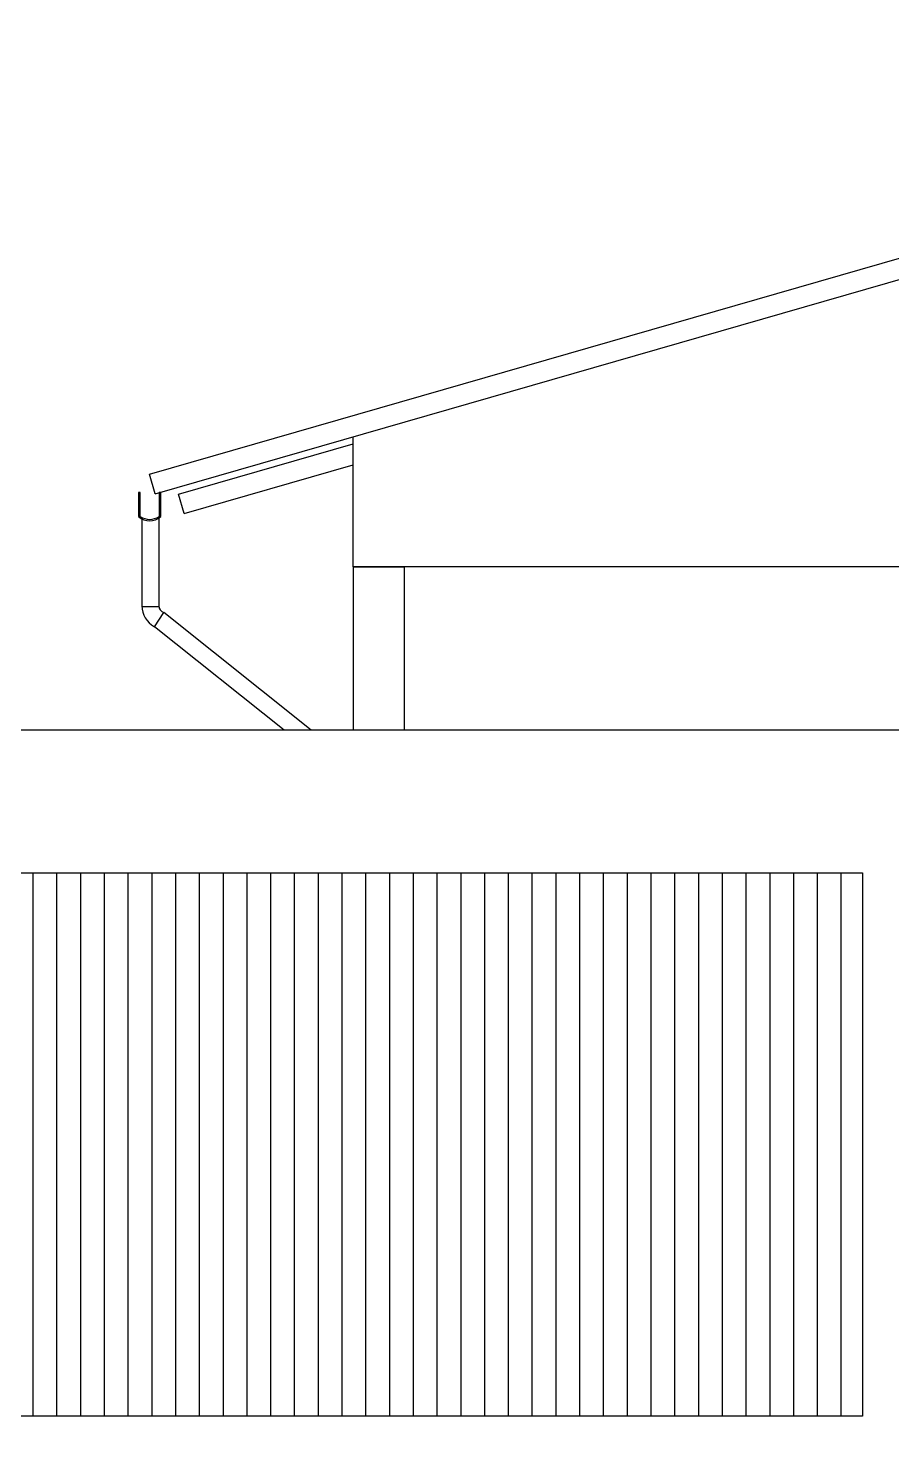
# Model space of a CAD drawing. Header units: millimetres. Extents: x 101 to 2864, y 2 to 1622.
# Drawn here: x 1564.3 to 1818.6, y 371.7 to 787.7 of the extents above; entities that cross this region are included whole.
import ezdxf

# ---------------------------------------------------------------- set-up
doc = ezdxf.new("R2010")
doc.units = ezdxf.units.MM
doc.layers.add('IMPRESSÃO', color=7, linetype='Continuous', plot=False)
doc.layers.add('LayerEstreito', color=2, linetype='Continuous')
doc.layers.add('Linha larga', color=5, linetype='Continuous')

msp = doc.modelspace()

# ---------------------------------------------------------------- hatches: boundary and pattern name
at = {"layer": 'LayerEstreito'}
h = msp.add_hatch(dxfattribs=at)
h.set_pattern_fill('_USER', color=256, scale=7, angle=90, pattern_type=0)
h.set_pattern_definition([(90, (-401.2754, 328.95), (-7, 4e-16), [])])
h.paths.add_polyline_path([(1809.95639, 378.95012), (1809.95639, 538.95012), (1409.95639, 538.95012), (1409.95639, 378.95012)])

# ---------------------------------------------------------------- linework, layer by layer
msp.add_line((1601.61623, 650.57751), (1599.95639, 656.34335))
for points in [[(1599.95639, 656.34335), (2056.08342, 787.65092)], [(1601.61623, 650.57751), (2057.74326, 781.88508)], [(1608.56092, 650.49549), (1659.95639, 665.29096)], [(1610.22076, 644.72965), (1659.95639, 659.04729)]]:
    msp.add_lwpolyline(points)
at = {"layer": 'IMPRESSÃO'}
msp.add_line((1610.22076, 644.72965), (1608.56092, 650.49549), dxfattribs=at)
at = {"layer": 'LayerEstreito'}
for points in [[(1597.28222, 643.91316), (1597.28222, 650.92942), (1596.78222, 650.91316)], [(1596.78222, 650.91316), (1596.78222, 643.91316)], [(1603.28222, 643.91316), (1603.28222, 643.91316), (1603.28222, 650.92942), (1602.78222, 650.91316)], [(1602.78222, 650.91316), (1602.78222, 643.91316)], [(1597.75147, 643.19165), (1597.75147, 617.56436)], [(1602.68514, 643.42351), (1602.75147, 617.56436)], [(1597.75421, 617.3691), (1602.75193, 617.38192)], [(1601.41954, 611.43377), (1604.17371, 615.60685)], [(1647.59369, 580.95012), (1604.17371, 615.60685)], [(1639.61124, 580.95012), (1601.41954, 611.43377)], [(1409.95639, 378.95012), (1409.95639, 378.95012), (1409.95639, 378.95012), (1409.95639, 538.95012), (1809.95639, 538.95012), (1809.95639, 378.95012), (1409.95639, 378.95012)]]:
    msp.add_lwpolyline(points, dxfattribs=at)
for centre, radius, start, end in [((1600.03222, 647.26728), 4.6704, 225.9032373, 314.0967627), ((1600.03222, 647.6881), 4.6704, 233.9270619, 306.0729381), ((1604.70865, 617.56436), 6.95718, 180, 241.7861577), ((1604.80971, 617.56436), 2.05824, 180, 252.0009497)]:
    msp.add_arc(centre, radius, start, end, dxfattribs=at)
at = {"layer": 'Linha larga'}
for points in [[(1659.95639, 629.04729), (1659.95639, 667.37218)], [(2459.95639, 580.95012), (2459.95639, 629.04729), (1659.95639, 629.04729), (1659.95639, 580.95012)], [(1659.95639, 629.04729), (1674.95639, 629.04729), (1674.95639, 580.95012)], [(1309.95639, 580.95012), (1309.95639, 328.95012), (2809.95639, 328.95012), (2809.95639, 580.95012), (1309.95639, 580.95012)]]:
    msp.add_lwpolyline(points, dxfattribs=at)

doc.saveas('drawing.dxf')
